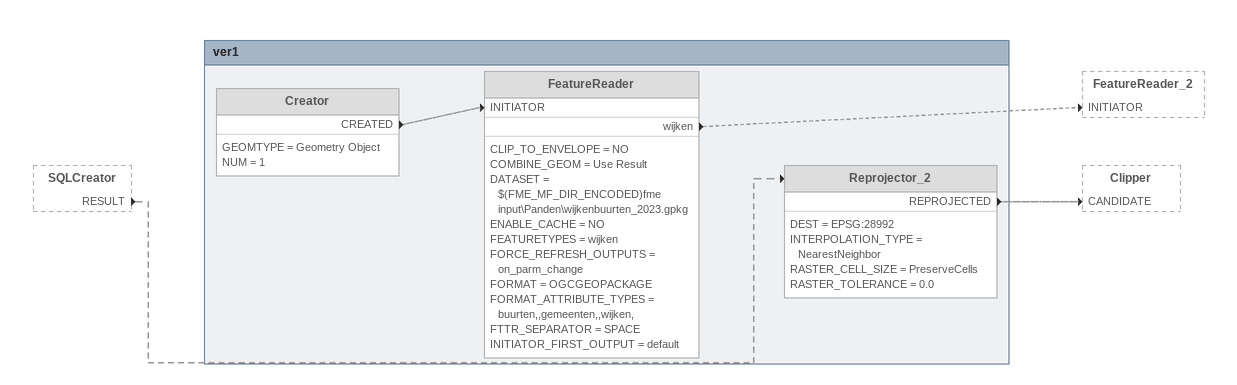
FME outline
SQLCreator [outside]
    RESULT -> Reprojector_2 [off]

Bookmark: ver1
Creator [off]
    GEOMTYPE = Geometry Object
    NUM = 1
    CREATED -> FeatureReader [INITIATOR] [off]
FeatureReader [off]
    CLIP_TO_ENVELOPE = NO
    COMBINE_GEOM = Use Result
    DATASET = $(FME_MF_DIR_ENCODED)fme input\Panden\wijkenbuurten_2023.gpkg
    ENABLE_CACHE = NO
    FEATURETYPES = wijken
    FORCE_REFRESH_OUTPUTS = on_parm_change
    FORMAT = OGCGEOPACKAGE
    FORMAT_ATTRIBUTE_TYPES = buurten,,gemeenten,,wijken,
    FTTR_SEPARATOR = SPACE
    INITIATOR_FIRST_OUTPUT = default
    wijken -> FeatureReader_2 [INITIATOR] [off]
Reprojector_2 [off]
    DEST = EPSG:28992
    INTERPOLATION_TYPE = NearestNeighbor
    RASTER_CELL_SIZE = PreserveCells
    RASTER_TOLERANCE = 0.0
    REPROJECTED -> Clipper [CANDIDATE] [off]
